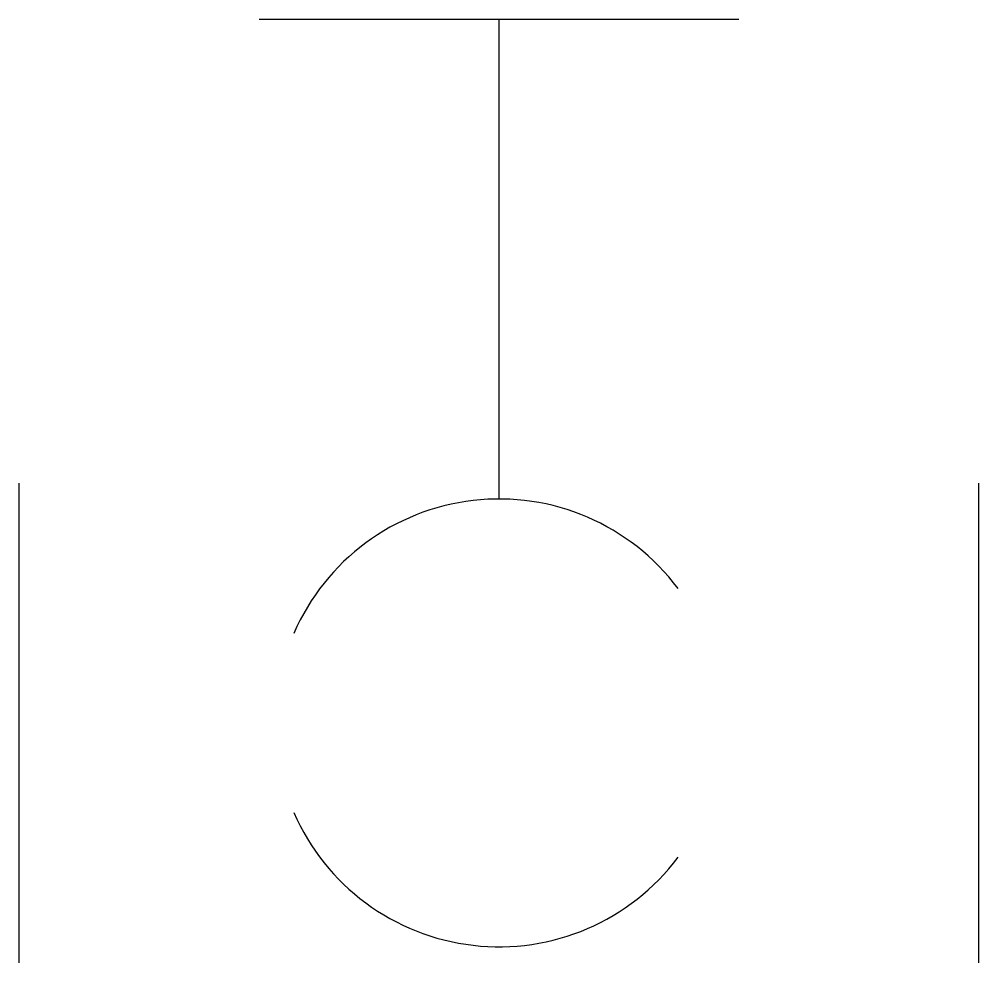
# Model space of a CAD drawing. Header units: millimetres. Extents: x -2888.839 to -2888.599, y 1177.683 to 1177.919.
import ezdxf

# ---------------------------------------------------------------- set-up
doc = ezdxf.new("R2010")
doc.units = ezdxf.units.MM
doc.header["$LTSCALE"] = 10
doc.layers.add('Hds_símbolos', color=2, linetype='Continuous')

msp = doc.modelspace()

# ---------------------------------------------------------------- linework, layer by layer
at = {"layer": 'Hds_símbolos'}
for p, q in [((-2888.778867695438, 1177.919388773709), (-2888.658867695438, 1177.919388773709)), ((-2888.718867695438, 1177.799388773709), (-2888.718867695438, 1177.919388773709)), ((-2888.838867695438, 1177.683388773709), (-2888.838867695438, 1177.803388773709)), ((-2888.598867695438, 1177.683388773709), (-2888.598867695438, 1177.803388773709))]:
    msp.add_line(p, q, dxfattribs=at)
at = {"layer": 'Hds_símbolos', "color": 2}
for start, end in [(36.8698976462609, 156.4218215217929), (203.5781784782071, 323.1301023537495)]:
    msp.add_arc((-2888.718867695438, 1177.743388773709), 0.05600000000000214, start, end, dxfattribs=at)

doc.saveas('drawing.dxf')
